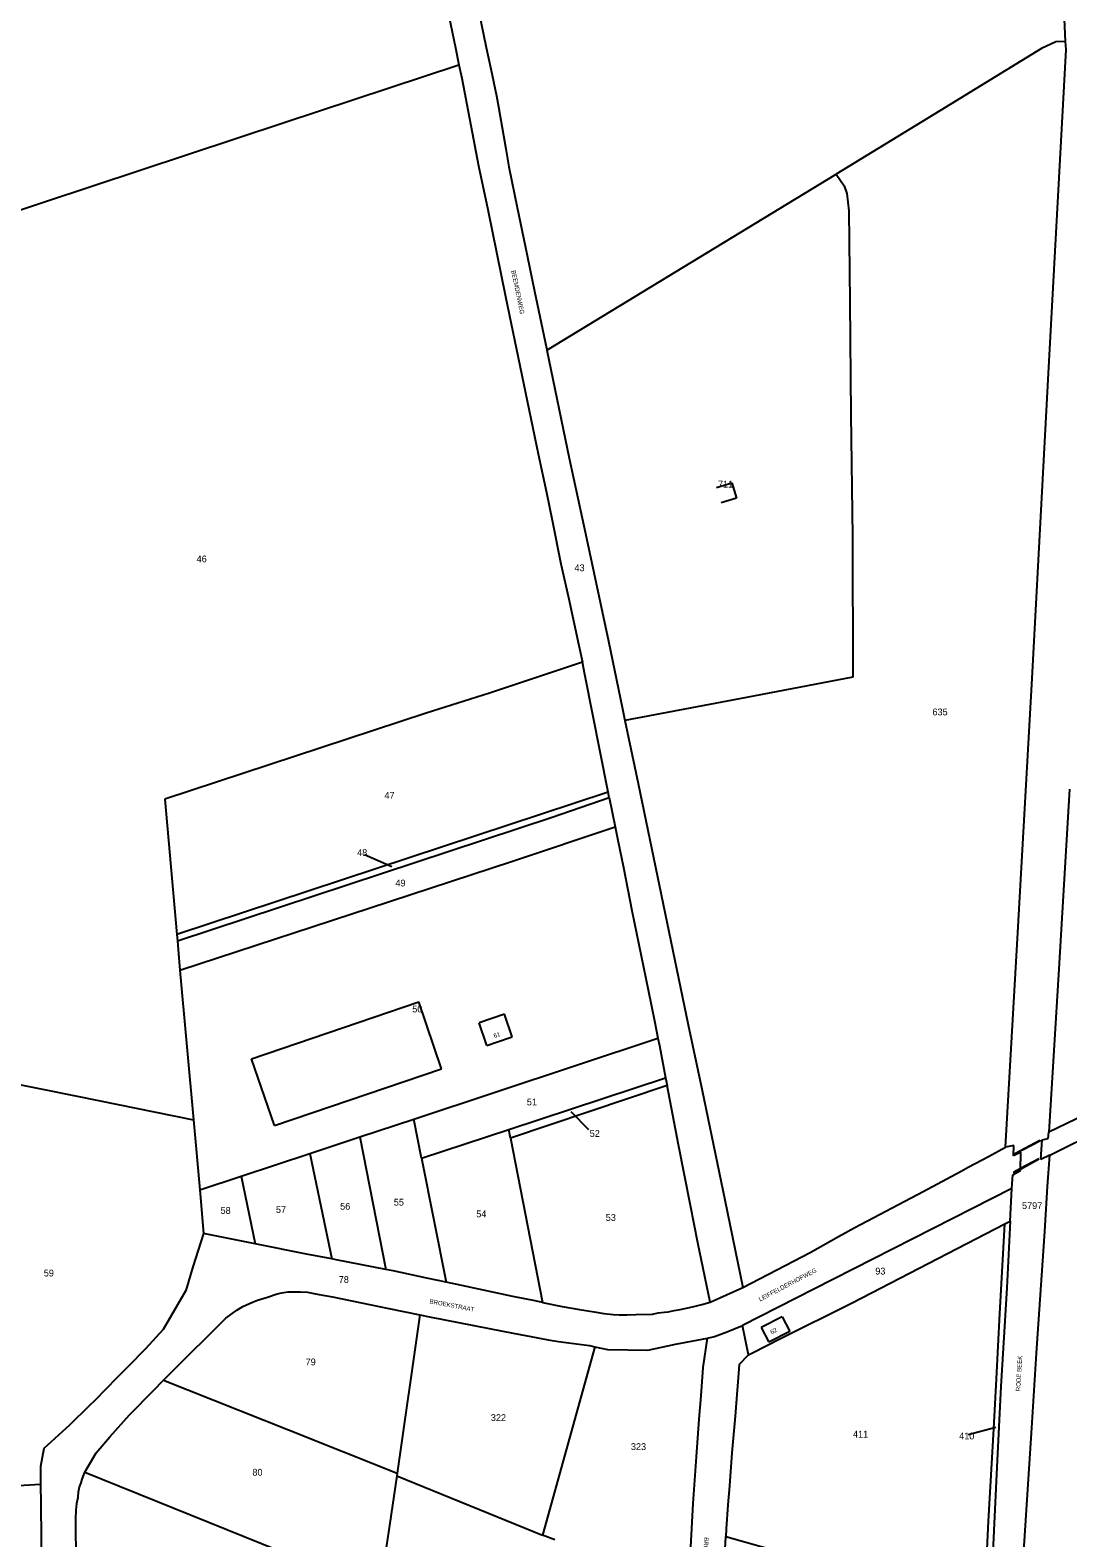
# Model space of a CAD drawing. Extents: x 191922 to 199923, y 328959 to 333350.
# Drawn here: x 196771 to 197183, y 331827 to 332424 of the extents above; entities that cross this region are included whole.
import ezdxf

# ---------------------------------------------------------------- set-up
doc = ezdxf.new("R2010")
doc.units = 0
for name, color, linetype in [('bestemmingsplangebied', 7, 'Continuous'), ('bouwvlak', 7, 'Continuous'), ('enkelbestemming', 7, 'Continuous'), ('Level 17', 7, 'Continuous'), ('Level 21', 7, 'Continuous'), ('Level 6', 7, 'Continuous'), ('maatvoering - maximum aantal wooneenheden', 7, 'Continuous'), ('Maatvoering_symbolen', 7, 'Continuous'), ('recreatiewoning', 7, 'Continuous')]:
    doc.layers.add(name, color=color, linetype=linetype)

msp = doc.modelspace()

# ---------------------------------------------------------------- linework, layer by layer
at = {"layer": 'bestemmingsplangebied'}
for p, q in [((197181.91, 332420.05), (197181.46, 332428.93)), ((197181.91, 332420.05), (197181.46, 332428.93)), ((197182.08, 332416.82), (197181.91, 332420.05)), ((197182.08, 332416.82), (197181.91, 332420.05)), ((197175.05, 332285.97), (197182.08, 332416.82)), ((197175.05, 332285.97), (197182.08, 332416.82)), ((197168.62, 332167.31), (197175.05, 332285.97)), ((197168.62, 332167.31), (197175.05, 332285.97)), ((197162.79, 332064.18), (197168.62, 332167.31)), ((197162.79, 332064.18), (197168.62, 332167.31)), ((197158.12, 331981.52), (197162.79, 332064.18)), ((197158.12, 331981.52), (197162.79, 332064.18)), ((197161.4, 331982.14), (197158.12, 331981.52)), ((197161.4, 331982.14), (197158.12, 331981.52)), ((197161.22, 331978.01), (197161.4, 331982.14)), ((197161.22, 331978.01), (197161.4, 331982.14)), ((197164.14, 331979.54), (197161.22, 331978.01)), ((197164.14, 331979.54), (197161.22, 331978.01)), ((197163.98, 331972.24), (197164.14, 331979.54)), ((197163.98, 331972.24), (197164.14, 331979.54)), ((197160.54, 331965.11), (197160.93, 331970.49)), ((197160.54, 331965.11), (197160.93, 331970.49)), ((197160.93, 331970.49), (197163.98, 331972.24)), ((197160.93, 331970.49), (197163.98, 331972.24)), ((197159.91, 331952.17), (197160.54, 331965.11)), ((197159.91, 331952.17), (197160.54, 331965.11)), ((197159.91, 331952.17), (197158.61, 331925.61)), ((197159.91, 331952.17), (197158.61, 331925.61)), ((197158.61, 331925.61), (197157.85, 331912.53)), ((197158.61, 331925.61), (197157.85, 331912.53)), ((197157.85, 331912.53), (197156.27, 331886.51)), ((197157.85, 331912.53), (197156.27, 331886.51)), ((197156.27, 331886.51), (197154.63, 331854.6)), ((197156.27, 331886.51), (197154.63, 331854.6)), ((197154.63, 331854.6), (197153.06, 331820.94)), ((197154.63, 331854.6), (197153.06, 331820.94))]:
    msp.add_line(p, q, dxfattribs=at)
at = {"layer": 'bouwvlak'}
for p, q in [((196903.9, 332097.51), (196914.85, 332092.8)), ((196992.85, 331988.33), (196985.95, 331995.49)), ((197143.26, 331867.44), (197154.21, 331870.36))]:
    msp.add_line(p, q, dxfattribs=at)
at = {"layer": 'Level 17'}
msp.add_line((197171.25, 331976.9), (197164, 331973.02), dxfattribs=at)
for points in [[(197171.74, 331984.19), (197171.63, 331983.83), (197161.76, 331978.7), (197161.77, 331978.95), (197171.74, 331984.19)], [(197163.99, 331972.73), (197171.2, 331976.64), (197171.25, 331976.9)], [(197164, 331973.02), (197161.35, 331971.61), (197161.37, 331971.31), (197163.99, 331972.73)]]:
    msp.add_lwpolyline(points, dxfattribs=at)
at = {"layer": 'Level 21'}
for p, q in [((197043.55, 332243.16), (197049.61, 332244.94)), ((197049.61, 332244.94), (197051.41, 332238.92)), ((197051.41, 332238.92), (197045.36, 332237.07))]:
    msp.add_line(p, q, dxfattribs=at)
at = {"layer": 'Level 6'}
for p, q in [((196948.38, 332436.28), (196952.23, 332417.63)), ((196936.69, 332433.32), (196940.07, 332417.48)), ((197177.96, 332419.8), (197172.37, 332417.19)), ((197181.91, 332420.05), (197177.96, 332419.8)), ((196940.07, 332417.48), (196941.41, 332410.77)), ((196952.23, 332417.63), (196954.03, 332409.16)), ((197172.37, 332417.19), (197132.1, 332392.43)), ((196872.15, 332387.89), (196941.41, 332410.77)), ((196941.41, 332410.77), (196942.49, 332405.4)), ((196954.03, 332409.16), (196956.27, 332398.44)), ((196942.49, 332405.4), (196949.16, 332370.68)), ((196956.27, 332398.44), (196957.07, 332394.03)), ((196957.07, 332394.03), (196958.53, 332385.76)), ((196706.85, 332333.1), (196872.15, 332387.89)), ((197132.1, 332392.43), (197090.96, 332367.39)), ((196958.53, 332385.76), (196959.93, 332377.4)), ((196959.93, 332377.4), (196961.16, 332370.23)), ((196949.16, 332370.68), (196952.82, 332353.39)), ((196961.16, 332370.23), (196964.43, 332354.1)), ((196976.24, 332297.58), (197090.96, 332367.39)), ((197090.96, 332367.39), (197094.15, 332362.77)), ((197094.15, 332362.77), (197095.2, 332359.68)), ((197095.2, 332359.68), (197096.01, 332352.84)), ((196952.82, 332353.39), (196959.9, 332318.91)), ((196964.43, 332354.1), (196967.72, 332339.01)), ((197096.01, 332352.84), (197096.34, 332316.76)), ((196967.72, 332339.01), (196971.33, 332321.02)), ((196959.9, 332318.91), (196972.83, 332256.47)), ((196971.33, 332321.02), (196976.08, 332298.32)), ((197096.34, 332316.76), (197096.76, 332272.08)), ((196976.08, 332298.32), (196976.24, 332297.58)), ((196976.24, 332297.58), (196985.12, 332254.72)), ((197096.76, 332272.08), (197097.36, 332223.63)), ((196972.83, 332256.47), (196976.17, 332241.13)), ((196985.12, 332254.72), (196991.94, 332223.04)), ((196976.17, 332241.13), (196978.41, 332230.15)), ((196978.41, 332230.15), (196981.73, 332212.87)), ((196991.94, 332223.04), (197000.67, 332182.19)), ((197097.36, 332223.63), (197097.59, 332167.94)), ((196981.73, 332212.87), (196984.79, 332199.43)), ((196984.79, 332199.43), (196988.99, 332180.38)), ((196988.99, 332180.38), (196990.34, 332173.78)), ((197000.67, 332182.19), (197006.2, 332155.38)), ((196990.34, 332173.78), (196953.58, 332161.58)), ((196991.33, 332168.96), (196990.34, 332173.78)), ((197000.58, 332122.31), (196991.33, 332168.96)), ((197097.59, 332167.94), (197052.62, 332159.31)), ((196953.58, 332161.58), (196928.38, 332153.55)), ((197006.2, 332155.38), (197007.18, 332150.74)), ((197052.62, 332159.31), (197007.18, 332150.74)), ((196928.38, 332153.55), (196824.84, 332119.46)), ((197007.18, 332150.74), (197012.49, 332125.7)), ((197012.49, 332125.7), (197032.24, 332029.96)), ((196824.84, 332119.46), (196829.55, 332065.75)), ((197000.58, 332122.31), (196829.55, 332065.75)), ((196978.3, 332112.33), (197001.02, 332120.13)), ((197001.02, 332120.13), (197000.58, 332122.31)), ((197001.02, 332120.13), (197003.33, 332108.49)), ((197183.48, 332123.42), (197179.19, 332052.14)), ((196829.77, 332063.3), (196978.3, 332112.33)), ((196962.67, 332094.93), (197003.33, 332108.49)), ((197003.33, 332108.49), (197004.37, 332103.26)), ((197004.37, 332103.26), (197006.66, 332092.43)), ((196913.82, 332078.96), (196962.67, 332094.93)), ((197006.66, 332092.43), (197009.99, 332075.34)), ((196830.82, 332051.61), (196913.82, 332078.96)), ((197009.99, 332075.34), (197016.38, 332043.86)), ((196829.55, 332065.75), (196829.77, 332063.3)), ((196829.77, 332063.3), (196830.07, 332059.91)), ((196830.07, 332059.91), (196830.82, 332051.61)), ((196830.82, 332051.61), (196836.18, 331992.26)), ((197179.19, 332052.14), (197175.24, 331987.4)), ((197016.38, 332043.86), (197019.1, 332030.87)), ((197019.1, 332030.87), (197020.3, 332024.71)), ((197032.24, 332029.96), (197037.83, 332003.88)), ((196923.51, 331992.61), (197020.3, 332024.71)), ((197020.3, 332024.71), (197020.86, 332021.8)), ((197020.86, 332021.8), (197023.34, 332008.98)), ((197245.1, 332021.02), (197175.24, 331987.4)), ((196733.49, 332013.14), (196790.77, 332001.54)), ((196961.21, 331988.51), (197023.34, 332008.98)), ((197023.93, 332005.95), (196961.89, 331985)), ((197023.34, 332008.98), (197023.93, 332005.95)), ((197028.49, 331982.35), (197023.93, 332005.95)), ((196790.77, 332001.54), (196836.18, 331992.26)), ((197037.83, 332003.88), (197046.82, 331960.56)), ((197175.58, 331978.25), (197215.44, 331998.21)), ((196836.18, 331992.26), (196838.67, 331964.53)), ((196902.06, 331985.51), (196923.51, 331992.61)), ((196926.59, 331977.12), (196923.51, 331992.61)), ((196926.59, 331977.12), (196961.21, 331988.51)), ((196961.89, 331985), (196961.21, 331988.51)), ((197175.01, 331984.94), (197175.24, 331987.38)), ((197175.24, 331987.4), (197175.24, 331987.38)), ((196882.31, 331978.97), (196902.06, 331985.51)), ((196902.06, 331985.51), (196912.47, 331932.94)), ((196961.89, 331985), (196974.54, 331919.87)), ((197033.23, 331958.38), (197028.49, 331982.35)), ((197151.27, 331977.82), (197158.12, 331981.52)), ((197172.14, 331976.56), (197172.57, 331984.39)), ((197172.57, 331984.39), (197175.01, 331984.94)), ((196855.01, 331969.94), (196882.31, 331978.97)), ((196882.31, 331978.97), (196890.96, 331937.13)), ((196926.59, 331977.12), (196936.34, 331927.92)), ((197143.32, 331973.52), (197151.27, 331977.82)), ((197175.58, 331978.25), (197172.14, 331976.56)), ((197174.67, 331965.84), (197175.58, 331978.25)), ((196838.67, 331964.53), (196855.01, 331969.94)), ((196855.01, 331969.94), (196860.64, 331943.09)), ((197125.46, 331963.88), (197140.45, 331972)), ((197140.45, 331972), (197143.32, 331973.52)), ((196838.67, 331964.53), (196840.2, 331947.24)), ((197160.54, 331965.11), (197082.14, 331925.2)), ((197098.3, 331949.6), (197125.46, 331963.88)), ((197173.64, 331948.07), (197174.67, 331965.84)), ((197036.17, 331943.49), (197033.23, 331958.38)), ((197046.82, 331960.56), (197053.9, 331925.86)), ((197157.85, 331951.11), (197159.91, 331952.17)), ((196840.2, 331947.24), (196835.9, 331933.95)), ((196860.64, 331943.09), (196840.2, 331947.24)), ((197080.7, 331939.75), (197091.86, 331945.97)), ((197091.86, 331945.97), (197098.3, 331949.6)), ((197097.22, 331919.74), (197157.85, 331951.11)), ((197155.87, 331915.45), (197157.85, 331951.11)), ((197170.37, 331899.71), (197173.64, 331948.07)), ((196881.02, 331938.96), (196860.64, 331943.09)), ((197041, 331919.98), (197036.17, 331943.49)), ((197073.98, 331936.23), (197080.7, 331939.75)), ((196835.9, 331933.95), (196833.18, 331924.59)), ((196890.96, 331937.13), (196881.02, 331938.96)), ((196892.77, 331936.8), (196890.96, 331937.13)), ((196907.72, 331933.85), (196892.77, 331936.8)), ((196912.47, 331932.94), (196907.72, 331933.85)), ((197053.9, 331925.86), (197073.98, 331936.23)), ((196915.27, 331932.4), (196912.47, 331932.94)), ((196928.71, 331929.53), (196915.27, 331932.4)), ((196936.34, 331927.92), (196928.71, 331929.53)), ((196942.61, 331926.59), (196936.34, 331927.92)), ((196833.18, 331924.59), (196824.18, 331909.21)), ((196861.54, 331920.77), (196865.46, 331922.02)), ((196865.46, 331922.02), (196869.28, 331923.32)), ((196869.28, 331923.32), (196871.19, 331923.69)), ((196871.19, 331923.69), (196873.6, 331924.11)), ((196873.6, 331924.11), (196876.1, 331924.08)), ((196876.1, 331924.08), (196878.61, 331924.15)), ((196878.61, 331924.15), (196881.36, 331923.91)), ((196881.36, 331923.91), (196885.26, 331923.21)), ((196885.26, 331923.21), (196891.31, 331922.08)), ((196891.31, 331922.08), (196902.11, 331919.89)), ((196962.76, 331922.28), (196942.61, 331926.59)), ((196971.61, 331920.46), (196962.76, 331922.28)), ((197041, 331919.98), (197053.9, 331925.86)), ((197082.14, 331925.2), (197053.8, 331910.67)), ((196848.98, 331913.59), (196853.38, 331916.78)), ((196853.38, 331916.78), (196855.75, 331918.3)), ((196855.75, 331918.3), (196859.63, 331920)), ((196859.63, 331920), (196861.54, 331920.77)), ((196902.11, 331919.89), (196913.66, 331917.48)), ((196913.66, 331917.48), (196925.96, 331914.99)), ((196974.54, 331919.87), (196971.61, 331920.46)), ((196974.54, 331919.87), (196982.27, 331918.32)), ((196982.27, 331918.32), (196989.22, 331917.08)), ((196989.22, 331917.08), (196995.07, 331916.1)), ((196995.07, 331916.1), (196998.83, 331915.55)), ((196998.83, 331915.55), (197002.48, 331915.1)), ((197018.11, 331915.25), (197020.42, 331915.72)), ((197020.42, 331915.72), (197022.83, 331915.98)), ((197022.83, 331915.98), (197024.38, 331916.11)), ((197024.38, 331916.11), (197026.74, 331916.63)), ((197026.74, 331916.63), (197029.14, 331917.05)), ((197029.14, 331917.05), (197030.89, 331917.42)), ((197030.89, 331917.42), (197033.95, 331918.13)), ((197033.95, 331918.13), (197037.75, 331919.08)), ((197037.75, 331919.08), (197041, 331919.98)), ((197068.61, 331905.41), (197097.22, 331919.74)), ((197154.5, 331889.58), (197155.87, 331915.45)), ((196827.37, 331892.13), (196848.98, 331913.59)), ((196925.96, 331914.99), (196916.89, 331852.13)), ((196925.96, 331914.99), (196929.76, 331914.22)), ((196929.76, 331914.22), (196953.37, 331909.56)), ((196953.37, 331909.56), (196962.92, 331907.74)), ((197002.48, 331915.1), (197004.98, 331914.97)), ((197004.98, 331914.97), (197007.94, 331914.98)), ((197007.94, 331914.98), (197011.55, 331915.03)), ((197011.55, 331915.03), (197018.11, 331915.25)), ((197047.99, 331908.41), (197053.8, 331910.67)), ((197056.17, 331899.16), (197053.8, 331910.67)), ((196824.18, 331909.21), (196817.21, 331901.51)), ((196962.92, 331907.74), (196972.68, 331905.86)), ((196972.68, 331905.86), (196976.83, 331905)), ((196976.83, 331905), (196980.93, 331904.4)), ((196980.93, 331904.4), (196986.94, 331903.62)), ((196986.94, 331903.62), (196993.1, 331902.79)), ((197027.3, 331903.29), (197039.96, 331905.77)), ((197038.21, 331894.02), (197039.96, 331905.77)), ((197039.96, 331905.77), (197042.72, 331906.43)), ((197042.72, 331906.43), (197047.99, 331908.41)), ((197057.78, 331899.89), (197068.61, 331905.41)), ((196817.21, 331901.51), (196810.26, 331894.5)), ((196995.27, 331902.32), (196974.58, 331827.63)), ((196993.1, 331902.79), (196995.27, 331902.32)), ((196995.27, 331902.32), (197000.26, 331901.25)), ((197000.26, 331901.25), (197016.3, 331900.94)), ((197016.3, 331900.94), (197027.3, 331903.29)), ((197052.47, 331895.21), (197056.17, 331899.16)), ((197056.17, 331899.16), (197057.78, 331899.89)), ((197168.45, 331870.11), (197170.37, 331899.71)), ((196810.26, 331894.5), (196805.73, 331889.96)), ((196824.32, 331889.03), (196827.37, 331892.13)), ((197037.39, 331882.85), (197038.21, 331894.02)), ((197052.47, 331895.21), (197050.96, 331874.71)), ((196805.73, 331889.96), (196797.03, 331880.94)), ((196820.31, 331884.93), (196824.32, 331889.03)), ((196824.32, 331889.03), (196873.87, 331869.34)), ((197153.42, 331869.76), (197154.5, 331889.58)), ((196797.03, 331880.94), (196794.85, 331878.82)), ((196810.76, 331875.36), (196820.31, 331884.93)), ((197036.68, 331873.57), (197037.39, 331882.85)), ((196794.85, 331878.82), (196786.96, 331871.23)), ((196802.96, 331866.63), (196810.76, 331875.36)), ((197035.59, 331858.7), (197036.68, 331873.57)), ((197050.96, 331874.71), (197049.57, 331860.18)), ((196786.96, 331871.23), (196776.9, 331861.98)), ((196873.87, 331869.34), (196916.89, 331852.13)), ((197151.38, 331833.1), (197153.42, 331869.76)), ((197164.91, 331815.11), (197168.45, 331870.11)), ((196776.9, 331861.98), (196775.55, 331854.76)), ((196797.56, 331860.2), (196802.96, 331866.63)), ((196793.04, 331852.57), (196797.56, 331860.2)), ((197034.31, 331840.18), (197035.59, 331858.7)), ((197049.57, 331860.18), (197048.7, 331847.15)), ((196775.55, 331854.76), (196775.58, 331847.77)), ((196791.58, 331848.3), (196792, 331849.74)), ((196792, 331849.74), (196793.04, 331852.57)), ((196793.04, 331852.57), (196909.97, 331805.45)), ((196916.75, 331851.13), (196913.89, 331831.43)), ((196916.89, 331852.13), (196916.75, 331851.13)), ((196916.75, 331851.13), (196974.58, 331827.63)), ((196720.65, 331844.62), (196775.58, 331847.77)), ((196775.58, 331847.77), (196775.61, 331839.88)), ((196790.41, 331842.67), (196790.54, 331844.82)), ((196790.54, 331844.82), (196791.01, 331846.76)), ((196791.01, 331846.76), (196791.58, 331848.3)), ((197048.7, 331847.15), (197047.96, 331839.61)), ((196775.61, 331839.88), (196775.88, 331812.7)), ((196789.69, 331837.44), (196789.97, 331840.08)), ((196789.97, 331840.08), (196790.41, 331842.67)), ((197033.39, 331822.75), (197034.31, 331840.18)), ((197047.96, 331839.61), (197047.34, 331830.03)), ((196789.5, 331833.99), (196789.69, 331837.44)), ((196789.52, 331831.6), (196789.5, 331833.99)), ((197150.39, 331813.67), (197151.38, 331833.1)), ((196789.67, 331819.01), (196789.52, 331831.6)), ((196913.89, 331831.43), (196911.26, 331813.99)), ((196979.37, 331825.68), (196974.58, 331827.63)), ((197046.63, 331817.34), (197047.17, 331827.01)), ((197047.34, 331830.03), (197047.17, 331827.01)), ((197047.17, 331827.01), (197149.53, 331798.24))]:
    msp.add_line(p, q, dxfattribs=at)
at = {"layer": 'recreatiewoning'}
for p, q in [((196859.21, 332016.51), (196925.49, 332039.1)), ((196934.52, 332012.59), (196925.49, 332039.1)), ((196959.46, 332034.16), (196949.42, 332030.71)), ((196952.46, 332021.83), (196949.42, 332030.71)), ((196962.51, 332025.28), (196959.46, 332034.16)), ((196952.46, 332021.83), (196956.26, 332023.14)), ((196956.26, 332023.14), (196962.51, 332025.28)), ((196868.24, 331990.01), (196859.21, 332016.51)), ((196868.24, 331990.01), (196934.52, 332012.59)), ((197069.55, 331914.2), (197061.27, 331909.91)), ((197061.27, 331909.91), (197064.2, 331904.17)), ((197069.55, 331914.2), (197072.58, 331908.36)), ((197072.58, 331908.36), (197064.2, 331904.17))]:
    msp.add_line(p, q, dxfattribs=at)

# ---------------------------------------------------------------- texts
at = {"layer": 'enkelbestemming'}
for s, p in [('711', (197044.1, 332243.08)), ('46', (196837.41, 332213.42)), ('43', (196987.2, 332209.91)), ('635', (197129.11, 332152.73)), ('47', (196911.89, 332119.66)), ('48', (196901.04, 332096.95)), ('49', (196916.21, 332084.88)), ('50', (196922.89, 332034.92)), ('51', (196968.31, 331998.04)), ('52', (196993.23, 331985.54)), ('58', (196846.9, 331955.02)), ('57', (196868.85, 331955.36)), ('56', (196894.31, 331956.65)), ('55', (196915.58, 331958.29)), ('54', (196948.27, 331953.65)), ('53', (196999.6, 331952.23)), ('93', (197106.45, 331930.95)), ('59', (196776.83, 331930.18)), ('78', (196893.74, 331927.62)), ('79', (196880.62, 331894.94)), ('322', (196954.05, 331872.86)), ('411', (197097.61, 331866.28)), ('410', (197139.7, 331865.57)), ('323', (197009.57, 331861.35)), ('80', (196859.52, 331851.17))]:
    msp.add_text(s, height=2.7, dxfattribs=at).set_placement(p)
msp.add_text('5797', height=2.7, rotation=0, dxfattribs=at).set_placement((197164.62, 331956.91))
at = {"layer": 'maatvoering - maximum aantal wooneenheden'}
for s, rotation, p in [('61', 18.92464, (196955.44, 332024.71)), ('62', 27.33408, (197065.35, 331907.18))]:
    msp.add_text(s, height=1.75, rotation=rotation, dxfattribs=at).set_placement(p)
at = {"layer": 'Maatvoering_symbolen'}
for s, rotation, p in [('BEEMDENWEG', 281.6584, (196962.12, 332329.06)), ('LEIFFELDERHOFWEG', 27.66774, (197060.8, 331920.22)), ('BROEKSTRAAT', 349.21838, (196929.64, 331919.56)), ('RODE BEEK', 86.55948, (197163.87, 331884.64)), ('BROEKSTRAAT', 264.60315, (197038.74, 331826.82))]:
    msp.add_text(s, height=1.75, rotation=rotation, dxfattribs=at).set_placement(p)

doc.saveas('drawing.dxf')
